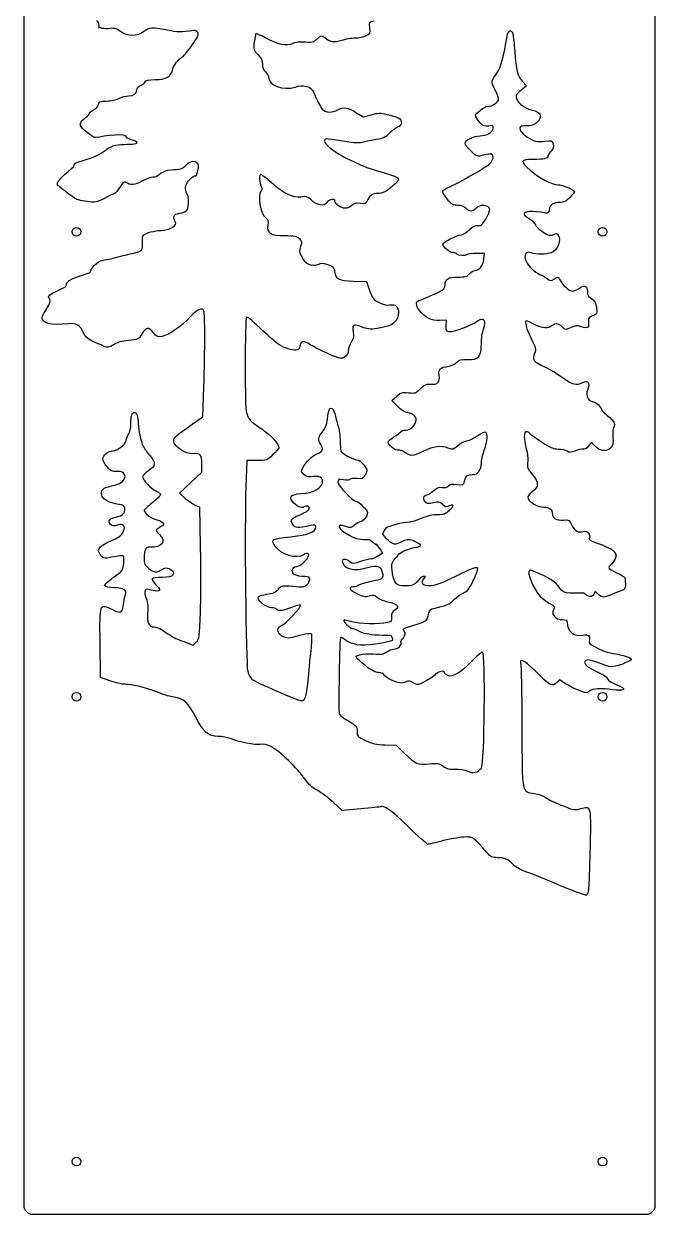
# Model space of a CAD drawing. Header units: inches. Extents: x -4.5 to 4.5, y -20.6 to 20.6.
# Drawn here: x -4.5 to 4.5, y -20.62 to -3.66 of the extents above; entities that cross this region are included whole.
import ezdxf

# ---------------------------------------------------------------- set-up
doc = ezdxf.new("R2010")
doc.units = ezdxf.units.IN
doc.header["$MEASUREMENT"] = 0

msp = doc.modelspace()

# ---------------------------------------------------------------- linework, layer by layer
for p, q in [((-4.5, 20.5), (-4.5, -20.5)), ((4.5, -20.5), (4.5, 20.5)), ((2.664, -4.541), (2.584, -4.609)), ((2.609, -4.482), (2.664, -4.541)), ((0.234, -4.921), (0.337, -4.987)), ((0.337, -4.987), (0.45, -4.955)), ((2.068, -6.932), (1.952, -6.932)), ((2.057, -7.013), (2.068, -6.932)), ((0.197, -7.326), (0.383, -7.333)), ((0.383, -7.333), (0.428, -7.459)), ((1.527, -7.881), (1.429, -7.887)), ((1.52, -7.959), (1.527, -7.881)), ((-1.948, -9.263), (-1.934, -8.836)), ((0.748, -9.029), (0.816, -8.967)), ((0.831, -9.114), (0.748, -9.029)), ((-2.098, -9.366), (-1.948, -9.263)), ((-1.962, -10.05), (-1.962, -9.931)), ((-1.319, -9.883), (-1.335, -10.263)), ((-1.179, -9.883), (-1.319, -9.883)), ((-2.123, -10.2), (-1.962, -10.05)), ((-2.283, -10.349), (-2.123, -10.2)), ((-2.201, -10.423), (-2.283, -10.349)), ((-1.99, -10.55), (-2.055, -10.523)), ((-1.98, -11.102), (-1.99, -10.55)), ((0.429, -11.007), (0.528, -11.083)), ((0.528, -11.083), (0.529, -11.072)), ((0.588, -11.419), (0.618, -11.508)), ((3.482, -11.772), (3.29, -11.776)), ((0.937, -12.341), (0.935, -12.348)), ((-3.407, -12.977), (-3.412, -12.479)), ((-2.219, -12.465), (-2.086, -12.514)), ((-2.086, -12.514), (-2.04, -12.469)), ((0.756, -12.443), (0.755, -12.45)), ((-3.259, -13.027), (-3.407, -12.977)), ((3.138, -13.008), (3.091, -13.052)), ((3.218, -13.062), (3.138, -13.008)), ((0.65, -13.935), (0.806, -13.939)), ((0.806, -13.939), (0.924, -14.054)), ((0.037, -14.871), (-0.09, -14.753)), ((0.304, -14.849), (0.037, -14.871)), ((-4.375, -20.625), (4.375, -20.625))]:
    msp.add_line(p, q)
for centre in [(-3.75, -6.625), (3.75, -6.625), (-3.75, -13.25), (3.75, -13.25), (-3.75, -19.875), (3.75, -19.875)]:
    msp.add_circle(centre, 0.0625)
for centre, start, end in [((-4.375, -20.5), -180, -90), ((4.375, -20.5), -90, 0)]:
    msp.add_arc(centre, 0.125, start, end)
for points in [[(-3.43, -3.714), (-3.426, -3.718), (-3.415, -3.645), (-3.46, -3.61)], [(-3.304, -3.729), (-3.383, -3.739), (-3.448, -3.697), (-3.43, -3.714)], [(-3.123, -3.769), (-3.187, -3.722), (-3.209, -3.717), (-3.304, -3.729)], [(-2.456, -3.751), (-2.676, -3.706), (-2.715, -3.708), (-2.788, -3.77)], [(0.428, -3.718), (0.44, -3.793), (0.436, -3.803), (0.379, -3.832)], [(0.496, -3.622), (0.415, -3.636), (0.415, -3.636), (0.428, -3.718)], [(2.39, -3.838), (2.405, -3.75), (2.453, -3.732), (2.472, -3.807)], [(-2.788, -3.77), (-2.876, -3.843), (-3.023, -3.843), (-3.123, -3.769)], [(-2.081, -3.755), (-2.251, -3.781), (-2.312, -3.781), (-2.456, -3.751)], [(-2.1, -3.962), (-2.018, -3.847), (-2.002, -3.81), (-2.02, -3.783)], [(-2.02, -3.783), (-2.032, -3.764), (-2.06, -3.751), (-2.081, -3.755)], [(-1.191, -3.803), (-1.196, -3.808), (-1.207, -3.862), (-1.215, -3.922)], [(-1.06, -3.857), (-1.127, -3.822), (-1.185, -3.797), (-1.191, -3.803)], [(-0.672, -3.943), (-0.757, -3.983), (-0.876, -3.956), (-1.06, -3.857)], [(-0.32, -3.877), (-0.373, -3.928), (-0.39, -3.932), (-0.491, -3.922)], [(-0.211, -3.861), (-0.262, -3.822), (-0.262, -3.822), (-0.32, -3.877)], [(0.031, -3.897), (-0.081, -3.931), (-0.131, -3.923), (-0.211, -3.861)], [(0.226, -3.865), (0.176, -3.865), (0.088, -3.879), (0.031, -3.897)], [(0.379, -3.832), (0.345, -3.85), (0.276, -3.865), (0.226, -3.865)], [(2.254, -4.349), (2.291, -4.303), (2.344, -4.104), (2.39, -3.838)], [(2.472, -3.807), (2.478, -3.833), (2.49, -3.944), (2.497, -4.054)], [(-2.234, -4.126), (-2.217, -4.116), (-2.156, -4.042), (-2.1, -3.962)], [(-1.215, -3.922), (-1.229, -4.025), (-1.226, -4.035), (-1.164, -4.097)], [(-0.491, -3.922), (-0.567, -3.915), (-0.624, -3.921), (-0.672, -3.943)], [(2.497, -4.054), (2.515, -4.314), (2.54, -4.41), (2.609, -4.482)], [(-2.377, -4.307), (-2.364, -4.246), (-2.303, -4.168), (-2.234, -4.126)], [(-1.164, -4.097), (-1.116, -4.145), (-1.098, -4.182), (-1.098, -4.235)], [(-1.098, -4.235), (-1.098, -4.282), (-1.083, -4.321), (-1.056, -4.344)], [(-2.627, -4.455), (-2.473, -4.455), (-2.397, -4.41), (-2.377, -4.307)], [(-1.056, -4.344), (-1.033, -4.364), (-1.014, -4.396), (-1.014, -4.416)], [(2.219, -4.605), (2.156, -4.492), (2.16, -4.466), (2.254, -4.349)], [(-2.89, -4.598), (-2.89, -4.576), (-2.867, -4.55), (-2.837, -4.539)], [(-2.837, -4.539), (-2.808, -4.528), (-2.778, -4.504), (-2.771, -4.487)], [(-2.771, -4.487), (-2.762, -4.463), (-2.726, -4.455), (-2.627, -4.455)], [(-1.014, -4.416), (-1.014, -4.537), (-0.804, -4.616), (-0.633, -4.56)], [(-0.633, -4.56), (-0.574, -4.54), (-0.526, -4.538), (-0.472, -4.551)], [(-0.472, -4.551), (-0.404, -4.569), (-0.389, -4.585), (-0.34, -4.701)], [(-3.321, -4.76), (-3.264, -4.76), (-3.185, -4.743), (-3.145, -4.723)], [(-3.145, -4.723), (-3.106, -4.703), (-3.043, -4.687), (-3.007, -4.687)], [(-3.007, -4.687), (-2.932, -4.687), (-2.89, -4.655), (-2.89, -4.598)], [(-0.34, -4.701), (-0.31, -4.773), (-0.267, -4.851), (-0.246, -4.875)], [(2.113, -4.834), (2.171, -4.834), (2.253, -4.788), (2.265, -4.747)], [(2.265, -4.747), (2.273, -4.724), (2.253, -4.665), (2.219, -4.605)], [(2.584, -4.609), (2.511, -4.67), (2.506, -4.681), (2.526, -4.734)], [(2.526, -4.734), (2.55, -4.798), (2.65, -4.868), (2.748, -4.889)], [(-3.575, -4.953), (-3.564, -4.904), (-3.46, -4.879), (-3.446, -4.831)], [(-3.446, -4.831), (-3.427, -4.763), (-3.422, -4.761), (-3.321, -4.76)], [(-0.246, -4.875), (-0.199, -4.926), (-0.101, -4.931), (-0.023, -4.887)], [(-0.023, -4.887), (0.058, -4.841), (0.122, -4.849), (0.234, -4.921)], [(1.938, -4.97), (1.938, -4.935), (2.067, -4.834), (2.113, -4.834)], [(2.748, -4.889), (2.876, -4.916), (2.901, -4.983), (2.813, -5.066)], [(-3.693, -5.107), (-3.706, -5.036), (-3.581, -4.979), (-3.575, -4.953)], [(0.45, -4.955), (0.545, -4.928), (0.581, -4.927), (0.677, -4.95)], [(0.677, -4.95), (0.74, -4.964), (0.812, -4.987), (0.838, -5.001)], [(0.838, -5.001), (0.902, -5.036), (0.896, -5.104), (0.826, -5.134)], [(1.999, -5.064), (1.965, -5.028), (1.938, -4.986), (1.938, -4.97)], [(2.125, -5.116), (2.07, -5.127), (2.05, -5.119), (1.999, -5.064)], [(2.813, -5.066), (2.773, -5.103), (2.737, -5.115), (2.665, -5.114)], [(-3.476, -5.282), (-3.517, -5.288), (-3.687, -5.14), (-3.693, -5.107)], [(-3.035, -5.274), (-3.043, -5.211), (-3.344, -5.26), (-3.476, -5.282)], [(0.704, -5.226), (0.654, -5.279), (0.616, -5.296), (0.525, -5.308)], [(0.826, -5.134), (0.794, -5.148), (0.739, -5.189), (0.704, -5.226)], [(1.79, -5.361), (1.79, -5.319), (1.917, -5.256), (2.003, -5.256)], [(2.003, -5.256), (2.095, -5.256), (2.191, -5.201), (2.191, -5.147)], [(2.191, -5.147), (2.191, -5.109), (2.182, -5.105), (2.125, -5.116)], [(2.665, -5.114), (2.588, -5.113), (2.57, -5.119), (2.57, -5.149)], [(2.57, -5.149), (2.57, -5.193), (2.639, -5.259), (2.737, -5.309)], [(-3.429, -5.522), (-3.341, -5.475), (-3.291, -5.412), (-3.188, -5.388)], [(-3.188, -5.388), (-3.098, -5.368), (-2.953, -5.386), (-2.901, -5.366)], [(-2.901, -5.366), (-2.822, -5.336), (-3.029, -5.312), (-3.035, -5.274)], [(0.048, -5.333), (-0.228, -5.291), (-0.213, -5.291), (-0.213, -5.329)], [(-0.213, -5.329), (-0.213, -5.42), (0.216, -5.665), (0.525, -5.751)], [(0.343, -5.345), (0.293, -5.363), (0.222, -5.36), (0.048, -5.333)], [(0.525, -5.308), (0.461, -5.316), (0.38, -5.333), (0.343, -5.345)], [(1.875, -5.476), (1.828, -5.431), (1.79, -5.38), (1.79, -5.361)], [(2.737, -5.309), (2.792, -5.336), (2.837, -5.342), (2.921, -5.332)], [(2.921, -5.332), (3.028, -5.32), (3.034, -5.321), (3.047, -5.373)], [(3.047, -5.373), (3.056, -5.412), (3.048, -5.44), (3.015, -5.475)], [(-3.78, -5.672), (-3.802, -5.628), (-3.574, -5.601), (-3.429, -5.522)], [(-2.011, -5.719), (-1.99, -5.631), (-2.088, -5.574), (-2.187, -5.676)], [(2.053, -5.53), (1.961, -5.556), (1.96, -5.556), (1.875, -5.476)], [(2.168, -5.518), (2.155, -5.511), (2.104, -5.516), (2.053, -5.53)], [(2.143, -5.651), (2.194, -5.604), (2.205, -5.542), (2.168, -5.518)], [(2.758, -5.593), (2.577, -5.593), (2.571, -5.617), (2.72, -5.747)], [(2.971, -5.545), (2.971, -5.581), (2.915, -5.593), (2.758, -5.593)], [(3.015, -5.475), (2.991, -5.501), (2.971, -5.532), (2.971, -5.545)], [(-4.019, -5.961), (-4.082, -5.906), (-3.766, -5.702), (-3.78, -5.672)], [(-2.45, -5.75), (-2.492, -5.757), (-2.543, -5.782), (-2.564, -5.805)], [(-2.187, -5.676), (-2.27, -5.761), (-2.307, -5.728), (-2.45, -5.75)], [(-2.11, -5.856), (-2.032, -5.781), (-2.054, -5.896), (-2.011, -5.719)], [(0.525, -5.751), (0.788, -5.824), (0.841, -5.846), (0.841, -5.879)], [(1.581, -5.977), (1.712, -5.92), (2.086, -5.704), (2.143, -5.651)], [(2.72, -5.747), (2.845, -5.857), (3.026, -5.951), (3.112, -5.952)], [(-3.05, -5.917), (-3.094, -5.888), (-3.156, -6.067), (-3.223, -6.087)], [(-2.81, -5.899), (-2.926, -5.961), (-2.977, -5.965), (-3.05, -5.917)], [(-2.656, -5.846), (-2.686, -5.846), (-2.756, -5.87), (-2.81, -5.899)], [(-2.564, -5.805), (-2.584, -5.827), (-2.626, -5.846), (-2.656, -5.846)], [(-2.194, -6.007), (-2.194, -5.956), (-2.174, -5.919), (-2.11, -5.856)], [(-1.124, -5.804), (-1.148, -5.804), (-1.143, -5.928), (-1.117, -5.976)], [(-0.974, -5.921), (-1.048, -5.857), (-1.116, -5.804), (-1.124, -5.804)], [(-0.549, -6.128), (-0.659, -6.146), (-0.789, -6.083), (-0.974, -5.921)], [(0.841, -5.879), (0.841, -5.894), (0.793, -5.945), (0.733, -5.992)], [(-3.76, -6.155), (-3.788, -6.135), (-3.956, -6.016), (-4.019, -5.961)], [(-3.223, -6.087), (-3.295, -6.109), (-3.43, -6.217), (-3.537, -6.2)], [(-2.173, -6.089), (-2.185, -6.082), (-2.194, -6.045), (-2.194, -6.007)], [(-2.173, -6.309), (-2.146, -6.259), (-2.146, -6.105), (-2.173, -6.089)], [(-1.117, -6.042), (-1.173, -6.099), (-1.127, -6.372), (-1.052, -6.424)], [(-1.117, -5.976), (-1.101, -6.008), (-1.101, -6.026), (-1.117, -6.042)], [(0.547, -6.078), (0.467, -6.078), (0.419, -6.113), (0.391, -6.192)], [(0.733, -5.992), (0.65, -6.058), (0.607, -6.078), (0.547, -6.078)], [(1.533, -6.155), (1.491, -6.105), (1.463, -6.054), (1.471, -6.041)], [(1.471, -6.041), (1.479, -6.028), (1.528, -5.999), (1.581, -5.977)], [(3.112, -5.952), (3.176, -5.953), (3.35, -6.024), (3.35, -6.05)], [(3.35, -6.05), (3.35, -6.059), (3.32, -6.097), (3.283, -6.135)], [(-3.537, -6.2), (-3.603, -6.188), (-3.729, -6.176), (-3.76, -6.155)], [(-0.406, -6.17), (-0.455, -6.122), (-0.475, -6.116), (-0.549, -6.128)], [(-0.179, -6.208), (-0.219, -6.266), (-0.323, -6.249), (-0.406, -6.17)], [(-0.065, -6.184), (-0.065, -6.145), (-0.147, -6.162), (-0.179, -6.208)], [(0.079, -6.289), (0.021, -6.289), (-0.065, -6.226), (-0.065, -6.184)], [(0.175, -6.249), (0.155, -6.271), (0.112, -6.289), (0.079, -6.289)], [(0.294, -6.22), (0.23, -6.212), (0.203, -6.218), (0.175, -6.249)], [(0.391, -6.192), (0.379, -6.224), (0.362, -6.229), (0.294, -6.22)], [(1.686, -6.247), (1.621, -6.247), (1.597, -6.232), (1.533, -6.155)], [(1.801, -6.289), (1.776, -6.262), (1.736, -6.247), (1.686, -6.247)], [(2.063, -6.251), (2.009, -6.247), (1.977, -6.257), (1.949, -6.288)], [(2.084, -6.444), (2.168, -6.311), (2.162, -6.259), (2.063, -6.251)], [(3.139, -6.205), (3.047, -6.205), (2.997, -6.24), (2.988, -6.31)], [(3.283, -6.135), (3.231, -6.189), (3.198, -6.205), (3.139, -6.205)], [(-2.341, -6.48), (-2.382, -6.403), (-2.367, -6.375), (-2.278, -6.36)], [(-2.278, -6.36), (-2.228, -6.352), (-2.184, -6.331), (-2.173, -6.309)], [(-1.052, -6.424), (-1.017, -6.449), (-1.011, -6.468), (-1.022, -6.526)], [(1.949, -6.288), (1.9, -6.343), (1.849, -6.343), (1.801, -6.289)], [(1.975, -6.535), (2.011, -6.544), (2.032, -6.526), (2.084, -6.444)], [(2.939, -6.356), (2.745, -6.323), (2.633, -6.33), (2.633, -6.374)], [(2.633, -6.374), (2.633, -6.386), (2.666, -6.415), (2.706, -6.439)], [(2.706, -6.439), (2.746, -6.462), (2.785, -6.501), (2.793, -6.524)], [(2.988, -6.31), (2.983, -6.35), (2.971, -6.361), (2.939, -6.356)], [(-2.794, -6.671), (-2.758, -6.638), (-2.632, -6.605), (-2.544, -6.605)], [(-2.544, -6.605), (-2.495, -6.605), (-2.428, -6.587), (-2.389, -6.563)], [(-2.389, -6.563), (-2.33, -6.527), (-2.323, -6.514), (-2.341, -6.48)], [(-1.022, -6.526), (-1.044, -6.642), (-0.986, -6.678), (-0.781, -6.678)], [(1.732, -6.669), (1.752, -6.669), (1.805, -6.636), (1.849, -6.596)], [(1.849, -6.596), (1.907, -6.544), (1.943, -6.526), (1.975, -6.535)], [(2.793, -6.524), (2.8, -6.547), (2.849, -6.594), (2.901, -6.627)], [(-2.919, -6.922), (-2.815, -6.896), (-2.804, -6.882), (-2.809, -6.782)], [(-2.809, -6.782), (-2.811, -6.731), (-2.805, -6.681), (-2.794, -6.671)], [(-0.781, -6.678), (-0.642, -6.679), (-0.607, -6.686), (-0.572, -6.722)], [(-0.572, -6.722), (-0.534, -6.76), (-0.532, -6.772), (-0.555, -6.833)], [(1.474, -6.803), (1.474, -6.77), (1.669, -6.669), (1.732, -6.669)], [(2.901, -6.627), (2.982, -6.678), (3.003, -6.683), (3.048, -6.663)], [(3.119, -6.67), (3.166, -6.743), (3.109, -6.889), (3.021, -6.922)], [(3.048, -6.663), (3.09, -6.644), (3.104, -6.645), (3.119, -6.67)], [(-3.154, -6.982), (-3.061, -6.958), (-2.955, -6.931), (-2.919, -6.922)], [(-0.555, -6.833), (-0.578, -6.893), (-0.575, -6.912), (-0.539, -6.98)], [(1.623, -6.921), (1.573, -6.921), (1.474, -6.843), (1.474, -6.803)], [(1.674, -6.943), (1.667, -6.931), (1.644, -6.921), (1.623, -6.921)], [(1.82, -6.948), (1.797, -6.971), (1.689, -6.967), (1.674, -6.943)], [(1.952, -6.932), (1.888, -6.932), (1.829, -6.939), (1.82, -6.948)], [(2.731, -6.923), (2.596, -6.871), (2.622, -7.068), (2.765, -7.173)], [(3.021, -6.922), (2.953, -6.948), (2.799, -6.948), (2.731, -6.923)], [(-3.552, -7.2), (-3.559, -7.155), (-3.44, -7.037), (-3.385, -7.031)], [(-3.385, -7.031), (-3.351, -7.028), (-3.246, -7.006), (-3.154, -6.982)], [(-0.539, -6.98), (-0.483, -7.085), (-0.404, -7.122), (-0.309, -7.088)], [(-0.309, -7.088), (-0.25, -7.067), (-0.223, -7.067), (-0.157, -7.093)], [(-0.157, -7.093), (-0.09, -7.118), (-0.075, -7.134), (-0.069, -7.189)], [(1.933, -7.174), (1.992, -7.174), (2.045, -7.105), (2.057, -7.013)], [(-3.894, -7.383), (-3.926, -7.294), (-3.55, -7.216), (-3.552, -7.2)], [(-0.069, -7.189), (-0.059, -7.296), (-0.013, -7.319), (0.197, -7.326)], [(1.506, -7.38), (1.508, -7.293), (1.546, -7.269), (1.688, -7.269)], [(1.688, -7.269), (1.794, -7.269), (1.821, -7.262), (1.853, -7.222)], [(1.853, -7.222), (1.874, -7.196), (1.91, -7.174), (1.933, -7.174)], [(2.765, -7.173), (2.813, -7.209), (2.861, -7.238), (2.87, -7.238)], [(2.87, -7.238), (2.88, -7.238), (2.916, -7.258), (2.949, -7.283)], [(2.949, -7.283), (3.007, -7.326), (3.013, -7.326), (3.064, -7.294)], [(3.064, -7.294), (3.114, -7.26), (3.118, -7.261), (3.141, -7.306)], [(-4.132, -7.577), (-4.22, -7.507), (-3.876, -7.433), (-3.894, -7.383)], [(0.428, -7.459), (0.467, -7.57), (0.484, -7.591), (0.565, -7.632)], [(1.421, -7.478), (1.489, -7.446), (1.506, -7.426), (1.506, -7.38)], [(3.141, -7.306), (3.184, -7.389), (3.272, -7.47), (3.32, -7.47)], [(3.32, -7.47), (3.345, -7.47), (3.391, -7.45), (3.422, -7.425)], [(3.422, -7.425), (3.496, -7.367), (3.541, -7.401), (3.536, -7.51)], [(-4.239, -7.848), (-4.239, -7.798), (-4.082, -7.617), (-4.132, -7.577)], [(0.565, -7.632), (0.626, -7.663), (0.677, -7.674), (0.717, -7.666)], [(1.141, -7.745), (1.085, -7.669), (1.082, -7.62), (1.131, -7.605)], [(1.131, -7.605), (1.171, -7.592), (1.288, -7.541), (1.421, -7.478)], [(3.536, -7.51), (3.535, -7.553), (3.624, -7.593), (3.636, -7.615)], [(3.636, -7.615), (3.652, -7.642), (3.678, -7.744), (3.663, -7.786)], [(-1.933, -7.756), (-1.956, -7.696), (-2.018, -7.721), (-2.122, -7.833)], [(-1.934, -8.836), (-1.917, -8.299), (-1.916, -7.8), (-1.933, -7.756)], [(0.841, -7.776), (0.841, -7.897), (0.765, -7.962), (0.585, -7.994)], [(0.717, -7.666), (0.797, -7.65), (0.841, -7.689), (0.841, -7.776)], [(1.429, -7.887), (1.316, -7.894), (1.214, -7.844), (1.141, -7.745)], [(3.663, -7.786), (3.652, -7.819), (3.54, -7.831), (3.547, -7.881)], [(-3.857, -7.933), (-4.129, -7.968), (-4.238, -7.916), (-4.239, -7.848)], [(-3.64, -8.082), (-3.67, -8.008), (-3.71, -7.914), (-3.857, -7.933)], [(-2.122, -7.833), (-2.247, -7.968), (-2.433, -8.097), (-2.529, -8.115)], [(-1.327, -7.837), (-1.337, -7.843), (-1.344, -8.16), (-1.343, -8.542)], [(-1.091, -8.034), (-1.211, -7.919), (-1.317, -7.83), (-1.327, -7.837)], [(0.338, -7.987), (0.193, -7.936), (0.181, -7.94), (0.196, -8.044)], [(1.562, -8.05), (1.52, -8.039), (1.514, -8.026), (1.52, -7.959)], [(1.969, -7.899), (1.877, -7.963), (1.611, -8.062), (1.562, -8.05)], [(2.053, -8.011), (2.103, -7.892), (2.061, -7.835), (1.969, -7.899)], [(2.666, -7.891), (2.633, -7.891), (2.663, -8.009), (2.73, -8.143)], [(2.781, -7.944), (2.724, -7.915), (2.672, -7.891), (2.666, -7.891)], [(3.025, -7.966), (2.966, -8.01), (2.9, -8.004), (2.781, -7.944)], [(3.175, -7.979), (3.118, -7.926), (3.082, -7.923), (3.025, -7.966)], [(3.447, -7.976), (3.389, -7.957), (3.362, -7.959), (3.3, -7.989)], [(3.547, -7.881), (3.562, -7.99), (3.544, -8.008), (3.447, -7.976)], [(-3.384, -8.243), (-3.401, -8.23), (-3.605, -8.172), (-3.64, -8.082)], [(-2.814, -8.078), (-2.864, -8.156), (-2.871, -8.159), (-3.009, -8.172)], [(-2.652, -8.063), (-2.719, -7.976), (-2.752, -7.979), (-2.814, -8.078)], [(-2.529, -8.115), (-2.591, -8.127), (-2.606, -8.121), (-2.652, -8.063)], [(-0.771, -8.278), (-0.849, -8.251), (-0.926, -8.193), (-1.091, -8.034)], [(0.196, -8.044), (0.206, -8.114), (0.2, -8.148), (0.167, -8.197)], [(0.585, -7.994), (0.451, -8.017), (0.418, -8.016), (0.338, -7.987)], [(2.022, -8.218), (2.022, -8.146), (2.036, -8.052), (2.053, -8.011)], [(2.73, -8.143), (2.799, -8.279), (2.804, -8.3), (2.781, -8.356)], [(3.3, -7.989), (3.226, -8.024), (3.223, -8.024), (3.175, -7.979)], [(-3.21, -8.228), (-3.277, -8.278), (-3.33, -8.282), (-3.384, -8.243)], [(-3.009, -8.172), (-3.103, -8.181), (-3.173, -8.2), (-3.21, -8.228)], [(-0.567, -8.255), (-0.575, -8.325), (-0.62, -8.33), (-0.771, -8.278)], [(-0.407, -8.238), (-0.508, -8.172), (-0.558, -8.177), (-0.567, -8.255)], [(-0.15, -8.367), (-0.246, -8.326), (-0.362, -8.268), (-0.407, -8.238)], [(0.167, -8.197), (0.144, -8.232), (0.125, -8.286), (0.125, -8.318)], [(1.826, -8.445), (1.982, -8.452), (2.022, -8.405), (2.022, -8.218)], [(0.075, -8.408), (0.028, -8.438), (0.014, -8.436), (-0.15, -8.367)], [(0.125, -8.318), (0.125, -8.355), (0.107, -8.387), (0.075, -8.408)], [(1.561, -8.537), (1.602, -8.529), (1.654, -8.504), (1.674, -8.481)], [(1.674, -8.481), (1.704, -8.449), (1.735, -8.441), (1.826, -8.445)], [(2.781, -8.356), (2.767, -8.39), (2.761, -8.432), (2.768, -8.45)], [(2.768, -8.45), (2.774, -8.468), (2.844, -8.512), (2.923, -8.548)], [(-1.343, -8.542), (-1.34, -9.34), (-1.362, -9.256), (-1.109, -9.432)], [(1.421, -8.669), (1.406, -8.58), (1.426, -8.561), (1.561, -8.537)], [(2.923, -8.548), (3.001, -8.584), (3.121, -8.655), (3.189, -8.706)], [(1.154, -8.859), (1.21, -8.801), (1.236, -8.79), (1.296, -8.795)], [(1.296, -8.795), (1.401, -8.804), (1.437, -8.767), (1.421, -8.669)], [(3.189, -8.706), (3.317, -8.801), (3.374, -8.815), (3.466, -8.773)], [(3.466, -8.773), (3.545, -8.737), (3.573, -8.773), (3.539, -8.866)], [(0.816, -8.967), (0.877, -8.912), (0.894, -8.906), (0.984, -8.917)], [(0.984, -8.917), (1.077, -8.928), (1.09, -8.924), (1.154, -8.859)], [(3.539, -8.866), (3.517, -8.928), (3.518, -8.95), (3.547, -9.008)], [(-0.16, -9.214), (-0.144, -9.111), (-0.094, -9.111), (-0.068, -9.214)], [(0.957, -9.198), (0.933, -9.198), (0.876, -9.16), (0.831, -9.114)], [(3.547, -9.008), (3.571, -9.057), (3.678, -9.014), (3.749, -9.181)], [(-2.974, -9.364), (-2.974, -9.247), (-2.959, -9.198), (-2.922, -9.198)], [(-2.922, -9.198), (-2.891, -9.198), (-2.87, -9.264), (-2.869, -9.361)], [(-0.182, -9.353), (-0.177, -9.32), (-0.167, -9.258), (-0.16, -9.214)], [(-0.068, -9.214), (-0.057, -9.258), (-0.036, -9.336), (-0.022, -9.388)], [(0.947, -9.451), (1.013, -9.451), (1.094, -9.369), (1.094, -9.302)], [(1.094, -9.302), (1.094, -9.256), (1.018, -9.198), (0.957, -9.198)], [(3.749, -9.181), (3.759, -9.205), (3.958, -9.324), (3.914, -9.397)], [(-3.004, -9.505), (-2.988, -9.482), (-2.974, -9.418), (-2.974, -9.364)], [(-2.869, -9.361), (-2.869, -9.44), (-2.832, -9.608), (-2.799, -9.679)], [(-2.363, -9.609), (-2.363, -9.556), (-2.333, -9.528), (-2.098, -9.366)], [(-1.109, -9.432), (-0.976, -9.524), (-0.866, -9.647), (-0.866, -9.703)], [(-0.265, -9.656), (-0.31, -9.592), (-0.305, -9.548), (-0.244, -9.476)], [(-0.244, -9.476), (-0.215, -9.442), (-0.187, -9.386), (-0.182, -9.353)], [(-0.022, -9.388), (-0.007, -9.44), (0.007, -9.535), (0.01, -9.599)], [(0.776, -9.547), (0.822, -9.519), (0.865, -9.485), (0.873, -9.473)], [(0.873, -9.473), (0.88, -9.461), (0.913, -9.451), (0.947, -9.451)], [(2.084, -9.482), (2.071, -9.474), (2.021, -9.496), (1.973, -9.53)], [(2.064, -9.736), (2.111, -9.6), (2.118, -9.503), (2.084, -9.482)], [(2.664, -9.472), (2.624, -9.472), (2.624, -9.573), (2.663, -9.72)], [(2.708, -9.495), (2.701, -9.483), (2.68, -9.472), (2.664, -9.472)], [(2.881, -9.622), (2.794, -9.565), (2.716, -9.508), (2.708, -9.495)], [(3.914, -9.397), (3.887, -9.441), (3.894, -9.515), (3.899, -9.596)], [(-3.231, -9.746), (-3.167, -9.746), (-3.049, -9.655), (-3.041, -9.599)], [(-3.041, -9.599), (-3.037, -9.57), (-3.02, -9.528), (-3.004, -9.505)], [(-2.09, -9.786), (-2.193, -9.793), (-2.363, -9.683), (-2.363, -9.609)], [(-0.322, -9.79), (-0.242, -9.757), (-0.224, -9.714), (-0.265, -9.656)], [(0.01, -9.599), (0.012, -9.663), (0.015, -9.726), (0.017, -9.74)], [(0.694, -9.621), (0.694, -9.609), (0.731, -9.576), (0.776, -9.547)], [(0.838, -9.737), (0.799, -9.749), (0.694, -9.665), (0.694, -9.621)], [(1.551, -9.708), (1.438, -9.667), (1.345, -9.679), (1.189, -9.754)], [(1.812, -9.607), (1.772, -9.614), (1.712, -9.646), (1.68, -9.677)], [(1.973, -9.53), (1.925, -9.564), (1.852, -9.599), (1.812, -9.607)], [(3.121, -9.725), (3.059, -9.725), (3.002, -9.701), (2.881, -9.622)], [(3.615, -9.648), (3.57, -9.586), (3.556, -9.724), (3.483, -9.722)], [(3.899, -9.596), (3.909, -9.776), (3.716, -9.789), (3.615, -9.648)], [(-3.374, -9.86), (-3.375, -9.81), (-3.295, -9.746), (-3.231, -9.746)], [(-2.799, -9.679), (-2.787, -9.706), (-2.745, -9.764), (-2.707, -9.809)], [(-2.707, -9.809), (-2.615, -9.916), (-2.618, -9.96), (-2.721, -10.029)], [(-1.962, -9.931), (-1.962, -9.797), (-1.979, -9.778), (-2.09, -9.786)], [(-0.953, -9.804), (-1.035, -9.879), (-1.046, -9.883), (-1.179, -9.883)], [(-0.866, -9.703), (-0.866, -9.714), (-0.905, -9.76), (-0.953, -9.804)], [(-0.522, -9.987), (-0.475, -9.899), (-0.396, -9.821), (-0.322, -9.79)], [(0.017, -9.74), (0.02, -9.774), (0.191, -9.873), (0.247, -9.873)], [(0.928, -9.764), (0.899, -9.742), (0.86, -9.73), (0.838, -9.737)], [(1.189, -9.754), (1.035, -9.827), (1.01, -9.828), (0.928, -9.764)], [(1.68, -9.677), (1.626, -9.729), (1.615, -9.732), (1.551, -9.708)], [(2.022, -9.924), (2.022, -9.888), (2.041, -9.803), (2.064, -9.736)], [(2.663, -9.72), (2.679, -9.781), (2.688, -9.866), (2.682, -9.91)], [(3.245, -9.751), (3.222, -9.737), (3.166, -9.725), (3.121, -9.725)], [(3.355, -9.748), (3.3, -9.771), (3.278, -9.772), (3.245, -9.751)], [(3.483, -9.722), (3.45, -9.72), (3.393, -9.732), (3.355, -9.748)], [(-3.313, -9.975), (-3.346, -9.936), (-3.374, -9.884), (-3.374, -9.86)], [(-3.174, -10.038), (-3.242, -10.044), (-3.261, -10.035), (-3.313, -9.975)], [(-0.505, -10.087), (-0.552, -10.05), (-0.553, -10.045), (-0.522, -9.987)], [(0.247, -9.873), (0.273, -9.873), (0.314, -9.903), (0.346, -9.945)], [(0.346, -9.945), (0.4, -10.015), (0.4, -10.019), (0.367, -10.085)], [(1.9, -10.084), (1.969, -10.084), (2.022, -10.015), (2.022, -9.924)], [(2.682, -9.91), (2.673, -9.979), (2.682, -10.003), (2.747, -10.081)], [(-3.19, -10.23), (-3.023, -10.189), (-3.009, -10.023), (-3.174, -10.038)], [(-2.721, -10.029), (-2.768, -10.059), (-2.806, -10.098), (-2.806, -10.115)], [(-2.806, -10.115), (-2.806, -10.161), (-2.688, -10.286), (-2.616, -10.316)], [(-0.37, -10.113), (-0.434, -10.123), (-0.467, -10.116), (-0.505, -10.087)], [(-0.483, -10.347), (-0.321, -10.338), (-0.191, -10.214), (-0.257, -10.134)], [(-0.257, -10.134), (-0.277, -10.11), (-0.307, -10.105), (-0.37, -10.113)], [(0.059, -10.16), (-0.015, -10.148), (-0.023, -10.151), (-0.023, -10.193)], [(0.154, -10.151), (0.146, -10.164), (0.106, -10.167), (0.059, -10.16)], [(0.249, -10.141), (0.204, -10.135), (0.161, -10.139), (0.154, -10.151)], [(0.367, -10.085), (0.334, -10.147), (0.325, -10.151), (0.249, -10.141)], [(1.675, -10.224), (1.763, -10.236), (1.768, -10.234), (1.782, -10.176)], [(1.782, -10.176), (1.799, -10.104), (1.824, -10.084), (1.9, -10.084)], [(2.747, -10.081), (2.844, -10.197), (2.844, -10.252), (2.748, -10.33)], [(-3.374, -10.412), (-3.388, -10.395), (-3.396, -10.36), (-3.392, -10.333)], [(-3.392, -10.333), (-3.385, -10.284), (-3.364, -10.273), (-3.19, -10.23)], [(-2.616, -10.316), (-2.581, -10.33), (-2.553, -10.353), (-2.553, -10.368)], [(-1.335, -10.263), (-1.355, -10.769), (-1.335, -12.791), (-1.309, -12.888)], [(-0.671, -10.467), (-0.732, -10.391), (-0.681, -10.359), (-0.483, -10.347)], [(-0.023, -10.193), (-0.023, -10.24), (0.19, -10.463), (0.235, -10.463)], [(1.231, -10.379), (1.248, -10.379), (1.293, -10.352), (1.331, -10.318)], [(1.331, -10.318), (1.384, -10.272), (1.415, -10.26), (1.465, -10.267)], [(1.465, -10.267), (1.507, -10.274), (1.538, -10.266), (1.556, -10.244)], [(1.556, -10.244), (1.577, -10.22), (1.606, -10.215), (1.675, -10.224)], [(2.748, -10.33), (2.695, -10.372), (2.677, -10.4), (2.687, -10.426)], [(-3.143, -10.51), (-3.228, -10.502), (-3.337, -10.457), (-3.374, -10.412)], [(-3.062, -10.564), (-3.068, -10.526), (-3.084, -10.515), (-3.143, -10.51)], [(-2.669, -10.486), (-2.732, -10.537), (-2.785, -10.586), (-2.785, -10.596)], [(-2.553, -10.368), (-2.553, -10.382), (-2.605, -10.435), (-2.669, -10.486)], [(-2.055, -10.523), (-2.091, -10.508), (-2.157, -10.463), (-2.201, -10.423)], [(-0.502, -10.545), (-0.546, -10.568), (-0.616, -10.535), (-0.671, -10.467)], [(0.235, -10.463), (0.27, -10.463), (0.399, -10.592), (0.399, -10.626)], [(1.23, -10.483), (1.191, -10.45), (1.191, -10.379), (1.231, -10.379)], [(1.34, -10.486), (1.281, -10.502), (1.252, -10.502), (1.23, -10.483)], [(1.468, -10.509), (1.425, -10.47), (1.41, -10.467), (1.34, -10.486)], [(1.569, -10.53), (1.524, -10.551), (1.508, -10.548), (1.468, -10.509)], [(1.563, -10.596), (1.636, -10.526), (1.638, -10.499), (1.569, -10.53)], [(2.687, -10.426), (2.708, -10.481), (2.83, -10.548), (2.911, -10.548)], [(-3.264, -10.794), (-3.309, -10.749), (-3.272, -10.704), (-3.176, -10.686)], [(-3.176, -10.686), (-3.091, -10.67), (-3.053, -10.63), (-3.062, -10.564)], [(-2.785, -10.596), (-2.785, -10.635), (-2.678, -10.715), (-2.606, -10.728)], [(-0.662, -10.8), (-0.706, -10.736), (-0.689, -10.706), (-0.586, -10.665)], [(-0.586, -10.665), (-0.462, -10.617), (-0.409, -10.574), (-0.438, -10.545)], [(-0.438, -10.545), (-0.454, -10.529), (-0.473, -10.529), (-0.502, -10.545)], [(0.399, -10.626), (0.399, -10.673), (0.333, -10.758), (0.298, -10.758)], [(1.173, -10.704), (1.255, -10.667), (1.329, -10.65), (1.399, -10.651)], [(1.399, -10.651), (1.485, -10.652), (1.514, -10.642), (1.563, -10.596)], [(2.911, -10.548), (2.995, -10.548), (3.034, -10.579), (3.034, -10.646)], [(3.034, -10.646), (3.034, -10.707), (3.092, -10.738), (3.194, -10.732)], [(-3.167, -10.805), (-3.218, -10.823), (-3.238, -10.82), (-3.264, -10.794)], [(-3.083, -10.898), (-3.043, -10.815), (-3.08, -10.774), (-3.167, -10.805)], [(-2.586, -10.852), (-2.625, -10.88), (-2.624, -10.883), (-2.567, -10.936)], [(-2.606, -10.728), (-2.532, -10.742), (-2.478, -10.8), (-2.525, -10.816)], [(-2.525, -10.816), (-2.537, -10.82), (-2.565, -10.836), (-2.586, -10.852)], [(-0.696, -10.969), (-0.435, -10.941), (-0.339, -10.903), (-0.339, -10.828)], [(-0.408, -10.81), (-0.599, -10.849), (-0.628, -10.848), (-0.662, -10.8)], [(-0.339, -10.828), (-0.339, -10.803), (-0.354, -10.799), (-0.408, -10.81)], [(0.091, -10.824), (-0.066, -10.767), (-0.023, -10.867), (0.147, -10.954)], [(0.215, -10.805), (0.17, -10.847), (0.159, -10.848), (0.091, -10.824)], [(0.298, -10.758), (0.279, -10.758), (0.242, -10.779), (0.215, -10.805)], [(0.618, -10.933), (0.631, -10.896), (0.652, -10.855), (0.664, -10.842)], [(0.664, -10.842), (0.692, -10.815), (0.91, -10.76), (0.994, -10.759)], [(0.994, -10.759), (1.025, -10.759), (1.106, -10.734), (1.173, -10.704)], [(3.194, -10.732), (3.268, -10.727), (3.278, -10.733), (3.312, -10.804)], [(3.312, -10.804), (3.351, -10.885), (3.407, -10.917), (3.474, -10.896)], [(-3.418, -11.128), (-3.389, -11.094), (-3.318, -11.05), (-3.227, -11.012)], [(-3.227, -11.012), (-3.134, -10.973), (-3.112, -10.956), (-3.083, -10.898)], [(-2.567, -10.936), (-2.462, -11.033), (-2.529, -11.125), (-2.699, -11.119)], [(-0.917, -11.107), (-0.982, -11.007), (-0.969, -10.998), (-0.696, -10.969)], [(0.147, -10.954), (0.249, -11.006), (0.281, -11.012), (0.429, -11.007)], [(0.778, -11.074), (0.708, -11.059), (0.618, -10.933), (0.618, -10.933)], [(1.043, -11.025), (0.93, -10.975), (0.849, -11.09), (0.778, -11.074)], [(1.068, -11.124), (1.179, -11.107), (1.199, -11.094), (1.043, -11.025)], [(3.474, -10.896), (3.536, -10.877), (3.585, -10.937), (3.56, -11.002)], [(3.56, -11.002), (3.548, -11.034), (3.93, -11.122), (3.941, -11.22)], [(-3.417, -11.211), (-3.439, -11.17), (-3.439, -11.154), (-3.418, -11.128)], [(-2.699, -11.119), (-2.766, -11.116), (-2.784, -11.148), (-2.784, -11.268)], [(-1.982, -12.039), (-1.975, -11.827), (-1.975, -11.406), (-1.98, -11.102)], [(-0.514, -11.228), (-0.613, -11.293), (-0.839, -11.225), (-0.917, -11.107)], [(0.529, -11.072), (0.51, -11.083), (0.634, -11.188), (0.6, -11.212)], [(0.83, -11.237), (0.837, -11.193), (1.019, -11.132), (1.068, -11.124)], [(-3.248, -11.263), (-3.362, -11.284), (-3.382, -11.277), (-3.417, -11.211)], [(-3.076, -11.338), (-3.069, -11.221), (-3.053, -11.228), (-3.248, -11.263)], [(-3.118, -11.471), (-3.095, -11.453), (-3.08, -11.406), (-3.076, -11.338)], [(-2.784, -11.268), (-2.785, -11.352), (-2.775, -11.374), (-2.72, -11.421)], [(-0.609, -11.395), (-0.539, -11.387), (-0.41, -11.249), (-0.442, -11.216)], [(-0.442, -11.216), (-0.457, -11.202), (-0.479, -11.205), (-0.514, -11.228)], [(0.162, -11.337), (0.117, -11.294), (0.04, -11.278), (0.04, -11.312)], [(0.04, -11.312), (0.04, -11.406), (0.164, -11.457), (0.322, -11.428)], [(0.3, -11.325), (0.213, -11.355), (0.184, -11.357), (0.162, -11.337)], [(0.453, -11.286), (0.429, -11.286), (0.36, -11.304), (0.3, -11.325)], [(0.322, -11.428), (0.383, -11.417), (0.524, -11.349), (0.588, -11.419)], [(0.6, -11.212), (0.543, -11.252), (0.477, -11.286), (0.453, -11.286)], [(0.746, -11.403), (0.736, -11.298), (0.825, -11.27), (0.83, -11.237)], [(3.941, -11.22), (3.95, -11.31), (3.848, -11.376), (3.838, -11.41)], [(-3.255, -11.573), (-3.199, -11.532), (-3.137, -11.486), (-3.118, -11.471)], [(-2.72, -11.421), (-2.647, -11.482), (-2.603, -11.488), (-2.543, -11.443)], [(-2.543, -11.443), (-2.492, -11.404), (-2.448, -11.404), (-2.395, -11.445)], [(-2.376, -11.513), (-2.394, -11.54), (-2.429, -11.549), (-2.527, -11.549)], [(-2.395, -11.445), (-2.362, -11.47), (-2.358, -11.484), (-2.376, -11.513)], [(-0.496, -11.538), (-0.612, -11.538), (-0.68, -11.504), (-0.673, -11.449)], [(-0.673, -11.449), (-0.668, -11.415), (-0.649, -11.399), (-0.609, -11.395)], [(0.618, -11.508), (0.621, -11.586), (0.558, -11.583), (0.427, -11.614)], [(1, -11.669), (0.816, -11.676), (0.774, -11.671), (0.746, -11.403)], [(1.222, -11.536), (1.13, -11.511), (1.123, -11.665), (1, -11.669)], [(1.185, -11.632), (1.161, -11.583), (1.244, -11.542), (1.222, -11.536)], [(1.811, -11.459), (1.736, -11.495), (1.61, -11.555), (1.531, -11.594)], [(1.967, -11.413), (1.957, -11.403), (1.887, -11.424), (1.811, -11.459)], [(1.912, -11.586), (1.954, -11.497), (1.978, -11.423), (1.967, -11.413)], [(2.712, -11.447), (2.665, -11.476), (2.759, -11.709), (2.862, -11.82)], [(2.962, -11.552), (2.835, -11.488), (2.723, -11.44), (2.712, -11.447)], [(3.838, -11.41), (3.829, -11.443), (4.067, -11.517), (4.073, -11.567)], [(-3.349, -11.67), (-3.353, -11.657), (-3.311, -11.614), (-3.255, -11.573)], [(-3.208, -11.697), (-3.281, -11.694), (-3.345, -11.682), (-3.349, -11.67)], [(-3.05, -11.791), (-3.026, -11.729), (-3.071, -11.702), (-3.208, -11.697)], [(-2.683, -11.73), (-2.779, -11.696), (-2.797, -11.726), (-2.756, -11.85)], [(-2.671, -11.565), (-2.68, -11.574), (-2.655, -11.614), (-2.616, -11.654)], [(-2.527, -11.549), (-2.597, -11.549), (-2.662, -11.556), (-2.671, -11.565)], [(-2.616, -11.654), (-2.557, -11.715), (-2.551, -11.729), (-2.581, -11.74)], [(-0.868, -11.715), (-0.827, -11.663), (-0.82, -11.662), (-0.666, -11.676)], [(-0.666, -11.676), (-0.529, -11.689), (-0.5, -11.686), (-0.465, -11.654)], [(-0.423, -11.577), (-0.423, -11.547), (-0.44, -11.538), (-0.496, -11.538)], [(-0.465, -11.654), (-0.442, -11.633), (-0.423, -11.599), (-0.423, -11.577)], [(0.192, -11.686), (0.116, -11.686), (0.146, -11.732), (0.256, -11.785)], [(0.263, -11.666), (0.252, -11.677), (0.22, -11.686), (0.192, -11.686)], [(0.427, -11.614), (0.347, -11.632), (0.274, -11.656), (0.263, -11.666)], [(1.531, -11.594), (1.373, -11.672), (1.219, -11.701), (1.185, -11.632)], [(1.767, -11.771), (1.825, -11.747), (1.852, -11.713), (1.912, -11.586)], [(3.29, -11.776), (3.112, -11.769), (3.183, -11.664), (2.962, -11.552)], [(4.073, -11.567), (4.065, -11.619), (4.105, -11.716), (4.023, -11.737)], [(-3.074, -11.907), (-3.068, -11.861), (-3.057, -11.809), (-3.05, -11.791)], [(-2.756, -11.85), (-2.734, -11.919), (-2.727, -11.989), (-2.735, -12.059)], [(-2.581, -11.74), (-2.6, -11.747), (-2.646, -11.743), (-2.683, -11.73)], [(-1.161, -11.843), (-1.161, -11.813), (-1.138, -11.805), (-0.988, -11.781)], [(-0.971, -11.981), (-1.037, -11.981), (-1.161, -11.89), (-1.161, -11.843)], [(-0.988, -11.781), (-0.94, -11.773), (-0.894, -11.748), (-0.868, -11.715)], [(0.256, -11.785), (0.334, -11.822), (0.367, -11.828), (0.422, -11.812)], [(0.422, -11.812), (0.479, -11.795), (0.499, -11.799), (0.535, -11.833)], [(0.535, -11.833), (0.559, -11.856), (0.628, -11.885), (0.688, -11.897)], [(1.342, -11.991), (1.505, -11.958), (1.574, -11.928), (1.632, -11.867)], [(1.632, -11.867), (1.667, -11.83), (1.727, -11.787), (1.767, -11.771)], [(2.862, -11.82), (2.893, -11.853), (2.953, -11.898), (2.997, -11.92)], [(3.649, -11.751), (3.631, -11.736), (3.616, -11.906), (3.482, -11.772)], [(3.761, -11.829), (3.713, -11.83), (3.7, -11.794), (3.649, -11.751)], [(4.023, -11.737), (3.984, -11.746), (3.818, -11.827), (3.761, -11.829)], [(-3.412, -12.479), (-3.419, -11.905), (-3.423, -11.917), (-3.236, -12.009)], [(-3.236, -12.009), (-3.107, -12.072), (-3.095, -12.065), (-3.074, -11.907)], [(-2.04, -12.469), (-1.997, -12.426), (-1.993, -12.397), (-1.982, -12.039)], [(-0.898, -12.002), (-0.905, -11.991), (-0.938, -11.981), (-0.971, -11.981)], [(-0.682, -11.977), (-0.802, -12.027), (-0.877, -12.036), (-0.898, -12.002)], [(-0.827, -12.235), (-0.759, -12.207), (-0.537, -11.966), (-0.558, -11.945)], [(-0.558, -11.945), (-0.566, -11.937), (-0.621, -11.952), (-0.682, -11.977)], [(0.688, -11.897), (0.83, -11.928), (0.863, -11.966), (0.79, -12.014)], [(0.79, -12.014), (0.749, -12.041), (0.738, -12.064), (0.742, -12.114)], [(1.273, -12.06), (1.281, -12.019), (1.301, -11.999), (1.342, -11.991)], [(2.997, -11.92), (3.069, -11.957), (3.073, -11.964), (3.051, -12.013)], [(3.051, -12.013), (3.018, -12.085), (3.077, -12.15), (3.174, -12.15)], [(-2.735, -12.059), (-2.75, -12.188), (-2.72, -12.255), (-2.646, -12.255)], [(0.064, -12.161), (0.048, -12.177), (0.151, -12.276), (0.184, -12.276)], [(0.176, -12.182), (0.12, -12.165), (0.069, -12.156), (0.064, -12.161)], [(0.683, -12.194), (0.566, -12.22), (0.28, -12.213), (0.176, -12.182)], [(0.742, -12.114), (0.746, -12.172), (0.739, -12.182), (0.683, -12.194)], [(0.941, -12.267), (1.259, -12.172), (1.248, -12.179), (1.273, -12.06)], [(3.174, -12.15), (3.231, -12.15), (3.245, -12.158), (3.245, -12.193)], [(3.245, -12.193), (3.245, -12.318), (3.35, -12.402), (3.468, -12.372)], [(-2.646, -12.255), (-2.617, -12.255), (-2.567, -12.272), (-2.536, -12.293)], [(-2.536, -12.293), (-2.505, -12.314), (-2.45, -12.351), (-2.416, -12.374)], [(-2.416, -12.374), (-2.381, -12.397), (-2.292, -12.438), (-2.219, -12.465)], [(-0.672, -12.406), (-0.817, -12.45), (-0.961, -12.291), (-0.827, -12.235)], [(-0.397, -12.357), (-0.412, -12.343), (-0.531, -12.364), (-0.672, -12.406)], [(-0.401, -12.551), (-0.391, -12.453), (-0.389, -12.366), (-0.397, -12.357)], [(0.184, -12.276), (0.201, -12.276), (0.244, -12.294), (0.28, -12.316)], [(0.28, -12.316), (0.326, -12.344), (0.408, -12.36), (0.554, -12.37)], [(0.554, -12.37), (0.744, -12.383), (0.738, -12.342), (0.756, -12.443)], [(0.877, -12.48), (0.862, -12.439), (0.93, -12.424), (0.937, -12.341)], [(0.935, -12.348), (0.95, -12.326), (0.873, -12.287), (0.941, -12.267)], [(3.468, -12.372), (3.549, -12.352), (3.584, -12.39), (3.557, -12.468)], [(-0.444, -12.98), (-0.431, -12.842), (-0.412, -12.649), (-0.401, -12.551)], [(0.018, -12.403), (0.008, -12.403), (-0.002, -12.642), (-0.006, -12.935)], [(0.089, -12.445), (0.059, -12.422), (0.027, -12.403), (0.018, -12.403)], [(0.248, -12.508), (0.19, -12.497), (0.118, -12.468), (0.089, -12.445)], [(0.755, -12.45), (0.655, -12.489), (0.362, -12.529), (0.248, -12.508)], [(0.769, -12.572), (0.833, -12.571), (0.893, -12.52), (0.877, -12.48)], [(3.557, -12.468), (3.544, -12.504), (3.792, -12.627), (3.941, -12.64)], [(0.236, -12.683), (0.225, -12.651), (0.395, -12.626), (0.522, -12.641)], [(0.369, -12.807), (0.3, -12.752), (0.24, -12.696), (0.236, -12.683)], [(0.522, -12.641), (0.599, -12.65), (0.632, -12.644), (0.673, -12.612)], [(0.673, -12.612), (0.702, -12.59), (0.745, -12.572), (0.769, -12.572)], [(2.039, -12.614), (2.024, -12.614), (1.952, -12.675), (1.88, -12.75)], [(2.023, -14.267), (2.067, -14.214), (2.083, -12.614), (2.039, -12.614)], [(2.788, -12.882), (2.618, -12.715), (2.557, -12.689), (2.584, -12.797)], [(3.877, -12.822), (3.798, -12.831), (3.492, -12.647), (3.491, -12.764)], [(3.941, -12.64), (3.975, -12.643), (4.236, -12.696), (4.138, -12.738)], [(-1.309, -12.888), (-1.297, -12.931), (-1.27, -12.981), (-1.249, -13.001)], [(0.56, -12.907), (0.514, -12.906), (0.455, -12.876), (0.369, -12.807)], [(1.495, -12.909), (1.495, -12.871), (1.418, -12.886), (1.366, -12.935)], [(1.88, -12.75), (1.727, -12.909), (1.613, -12.976), (1.542, -12.949)], [(2.584, -12.797), (2.591, -12.827), (2.598, -13.229), (2.6, -13.69)], [(3.091, -13.052), (3.03, -13.109), (3.005, -13.096), (2.788, -12.882)], [(3.491, -12.764), (3.491, -12.835), (3.813, -12.937), (3.82, -12.995)], [(4.138, -12.738), (4.068, -12.769), (4.024, -12.803), (3.877, -12.822)], [(-3.017, -13.077), (-3.069, -13.077), (-3.178, -13.055), (-3.259, -13.027)], [(-1.249, -13.001), (-1.206, -13.039), (-0.584, -13.309), (-0.538, -13.309)], [(-0.538, -13.309), (-0.488, -13.309), (-0.467, -13.236), (-0.444, -12.98)], [(-0.006, -12.935), (-0.009, -13.228), (-0.009, -13.479), (-0.005, -13.493)], [(0.639, -12.941), (0.631, -12.922), (0.599, -12.908), (0.56, -12.907)], [(0.885, -13.056), (0.812, -13.055), (0.654, -12.982), (0.639, -12.941)], [(0.96, -13.034), (0.948, -13.046), (0.914, -13.056), (0.885, -13.056)], [(1.049, -13.05), (1.003, -13.024), (0.976, -13.019), (0.96, -13.034)], [(1.215, -13.035), (1.116, -13.087), (1.114, -13.087), (1.049, -13.05)], [(1.366, -12.935), (1.337, -12.961), (1.269, -13.006), (1.215, -13.035)], [(1.542, -12.949), (1.516, -12.939), (1.495, -12.921), (1.495, -12.909)], [(3.537, -13.192), (3.519, -13.211), (3.312, -13.126), (3.218, -13.062)], [(3.82, -12.995), (3.825, -13.044), (4.093, -13.12), (4.047, -13.149)], [(-2.532, -13.21), (-2.691, -13.142), (-2.926, -13.078), (-3.017, -13.077)], [(-2.358, -13.255), (-2.413, -13.247), (-2.491, -13.227), (-2.532, -13.21)], [(3.683, -13.136), (3.558, -13.14), (3.54, -13.19), (3.537, -13.192)], [(4.047, -13.149), (4.008, -13.174), (3.793, -13.131), (3.683, -13.136)], [(-2.049, -13.539), (-2.153, -13.339), (-2.223, -13.275), (-2.358, -13.255)], [(-1.731, -13.815), (-1.867, -13.815), (-1.937, -13.754), (-2.049, -13.539)], [(-0.005, -13.493), (-0.001, -13.508), (0.058, -13.554), (0.127, -13.595)], [(0.127, -13.595), (0.24, -13.664), (0.251, -13.677), (0.251, -13.744)], [(2.6, -13.69), (2.602, -14.643), (2.594, -14.602), (2.778, -14.629)], [(-1.558, -13.845), (-1.598, -13.829), (-1.676, -13.815), (-1.731, -13.815)], [(-1.129, -13.93), (-1.201, -13.943), (-1.434, -13.897), (-1.558, -13.845)], [(0.251, -13.744), (0.251, -13.813), (0.259, -13.821), (0.372, -13.874)], [(0.372, -13.874), (0.465, -13.918), (0.53, -13.932), (0.65, -13.935)], [(-0.978, -13.959), (-1.036, -13.93), (-1.083, -13.921), (-1.129, -13.93)], [(-0.498, -14.417), (-0.59, -14.278), (-0.862, -14.019), (-0.978, -13.959)], [(0.924, -14.054), (1.084, -14.21), (1.115, -14.223), (1.276, -14.206)], [(1.276, -14.206), (1.395, -14.193), (1.418, -14.197), (1.478, -14.24)], [(1.478, -14.24), (1.53, -14.277), (1.57, -14.287), (1.651, -14.283)], [(-0.319, -14.584), (-0.391, -14.547), (-0.443, -14.499), (-0.498, -14.417)], [(1.651, -14.283), (1.712, -14.281), (1.786, -14.292), (1.825, -14.311)], [(1.825, -14.311), (1.899, -14.346), (1.97, -14.331), (2.023, -14.267)], [(-0.09, -14.753), (-0.159, -14.689), (-0.262, -14.613), (-0.319, -14.584)], [(2.778, -14.629), (2.832, -14.637), (2.909, -14.666), (2.95, -14.694)], [(2.95, -14.694), (2.99, -14.721), (3.097, -14.772), (3.188, -14.807)], [(0.589, -14.817), (0.579, -14.822), (0.451, -14.837), (0.304, -14.849)], [(0.977, -15.101), (0.735, -14.866), (0.632, -14.79), (0.589, -14.817)], [(3.188, -14.807), (3.337, -14.865), (3.36, -14.868), (3.436, -14.845)], [(3.436, -14.845), (3.588, -14.8), (3.587, -14.796), (3.568, -15.483)], [(1.256, -15.354), (1.246, -15.354), (1.121, -15.24), (0.977, -15.101)], [(1.797, -15.249), (1.741, -15.249), (1.6, -15.273), (1.484, -15.301)], [(2.098, -15.468), (1.912, -15.253), (1.906, -15.249), (1.797, -15.249)], [(1.484, -15.301), (1.368, -15.33), (1.266, -15.353), (1.256, -15.354)], [(2.252, -15.544), (2.177, -15.544), (2.154, -15.533), (2.098, -15.468)], [(2.479, -15.646), (2.395, -15.562), (2.355, -15.544), (2.252, -15.544)], [(3.568, -15.483), (3.551, -16.063), (3.549, -16.081), (3.508, -16.079)], [(2.655, -15.744), (2.591, -15.723), (2.512, -15.679), (2.479, -15.646)], [(3.118, -15.929), (2.927, -15.848), (2.718, -15.765), (2.655, -15.744)], [(3.508, -16.079), (3.485, -16.077), (3.31, -16.009), (3.118, -15.929)]]:
    msp.add_open_spline(points, degree=3)

doc.saveas('drawing.dxf')
